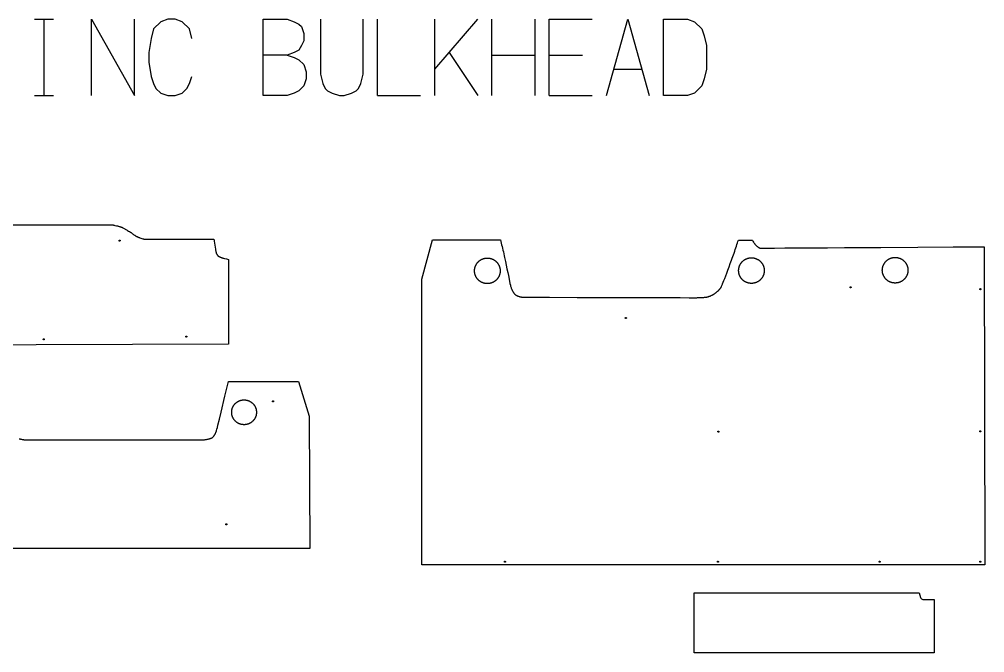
# Model space of a CAD drawing. Extents: x 235 to 7288, y 771 to 6814.
# Drawn here: x 3374 to 6992, y 4439 to 6814 of the extents above; entities that cross this region are included whole.
import ezdxf

# ---------------------------------------------------------------- set-up
doc = ezdxf.new("R2010")
doc.units = 0
doc.layers.add('Default Layer', color=1, linetype='CONTINUOUS')

msp = doc.modelspace()

# ---------------------------------------------------------------- linework, layer by layer
at = {"layer": 'Default Layer'}
for points in [[(3431.1, 6813.8), (3502.6, 6813.8)], [(3466.8, 6813.8), (3466.8, 6528)], [(3645.4, 6528), (3645.4, 6813.8), (3806.2, 6528), (3806.2, 6813.8)], [(4020.5, 6742.3), (4011.6, 6778), (3984.8, 6804.8), (3958, 6813.8), (3931.2, 6813.8), (3904.4, 6804.8), (3877.6, 6778), (3868.7, 6742.3), (3859.8, 6688.7), (3859.8, 6653), (3868.7, 6599.4), (3877.6, 6572.6), (3886.5, 6554.8), (3904.4, 6536.9), (3931.2, 6528), (3958, 6528), (3984.8, 6536.9), (4002.6, 6554.8), (4011.6, 6572.6), (4020.5, 6599.4)], [(4288.4, 6528), (4288.4, 6813.8), (4377.7, 6813.8), (4404.5, 6804.8), (4422.3, 6795.9), (4431.2, 6787), (4440.2, 6760.2), (4440.2, 6733.4), (4431.2, 6715.5), (4422.3, 6697.7), (4404.5, 6688.7), (4377.7, 6679.8), (4288.4, 6679.8)], [(4502.7, 6813.8), (4502.7, 6608.4), (4511.6, 6572.6), (4520.5, 6554.8), (4529.5, 6545.9), (4547.3, 6536.9), (4574.1, 6528), (4592, 6528), (4618.8, 6536.9), (4636.6, 6545.9), (4645.6, 6554.8), (4654.5, 6572.6), (4663.4, 6608.4), (4663.4, 6813.8)], [(4717, 6528), (4717, 6813.8)], [(4931.3, 6528), (4931.3, 6813.8)], [(4931.3, 6626.2), (5092, 6813.8)], [(5145.6, 6528), (5145.6, 6813.8)], [(5306.4, 6813.8), (5306.4, 6528)], [(5359.9, 6528), (5359.9, 6813.8), (5520.7, 6813.8)], [(5574.2, 6528), (5654.6, 6813.8), (5735, 6528)], [(4377.7, 6679.8), (4404.5, 6670.9), (4422.3, 6661.9), (4440.2, 6644.1), (4449.1, 6617.3), (4449.1, 6590.5), (4440.2, 6563.7), (4422.3, 6545.9), (4404.5, 6536.9), (4377.7, 6528), (4288.4, 6528)], [(4984.9, 6688.7), (5092, 6528)], [(5145.6, 6679.8), (5306.4, 6679.8)], [(5359.9, 6679.8), (5485, 6679.8)], [(5601, 6626.2), (5708.2, 6626.2)], [(3431.1, 6528), (3502.6, 6528)], [(4717, 6528), (4877.7, 6528)], [(5359.9, 6528), (5520.7, 6528)], [(2838.2, 6042.7), (3725.5, 6042.7), (3727.6, 6042.2), (3729.7, 6041.7), (3731.8, 6041.2), (3733.8, 6040.7), (3738, 6039.7), (3742.2, 6038.8), (3744.3, 6038.3), (3746.4, 6037.7), (3748.5, 6037.2), (3750.6, 6036.6), (3752.6, 6036), (3754.6, 6035.3), (3756.6, 6034.6), (3757.6, 6034.2), (3758.6, 6033.8), (3759.6, 6033.4), (3760.7, 6032.9), (3762.7, 6031.9), (3764.9, 6030.9), (3767, 6029.8), (3769.2, 6028.6), (3771.4, 6027.4), (3773.6, 6026.1), (3775.8, 6024.9), (3777.9, 6023.6), (3780, 6022.3), (3783.9, 6019.9), (3787.5, 6017.6), (3790.6, 6015.7), (3792, 6014.7), (3793.3, 6013.8), (3794.7, 6012.8), (3796, 6011.8), (3798.7, 6009.8), (3801.4, 6007.8), (3802.7, 6006.8), (3804, 6005.8), (3805.4, 6004.8), (3806.7, 6003.8), (3808.1, 6002.9), (3809.5, 6002), (3811, 6001.2), (3812.4, 6000.4), (3813.9, 5999.6), (3815.5, 5998.8), (3817.2, 5998.1), (3818.9, 5997.4), (3820.6, 5996.7), (3822.4, 5996), (3824.3, 5995.4), (3826.1, 5994.7), (3829.9, 5993.4), (3833.7, 5992.1), (3837.4, 5990.8), (3839.3, 5990.1), (3841.1, 5989.4), (4103.6, 5989.4), (4104.1, 5986.1), (4104.7, 5982.5), (4105.9, 5974.9), (4107.1, 5966.9), (4108.3, 5959.1), (4109.4, 5951.9), (4109.9, 5948.7), (4110.4, 5945.8), (4110.9, 5943.2), (4111.3, 5941.1), (4111.5, 5940.3), (4111.7, 5939.5), (4111.8, 5938.9), (4112, 5938.4), (4112.6, 5936.9), (4112.9, 5936.1), (4113.2, 5935.3), (4113.6, 5934.5), (4114, 5933.8), (4114.3, 5933), (4114.8, 5932.2), (4115.2, 5931.5), (4115.6, 5930.8), (4116.1, 5930.1), (4116.6, 5929.4), (4117.1, 5928.8), (4117.7, 5928.1), (4118.2, 5927.5), (4118.8, 5926.9), (4119.5, 5926.4), (4120.1, 5925.8), (4120.9, 5925.3), (4121.6, 5924.8), (4122.4, 5924.3), (4123.2, 5923.9), (4124.1, 5923.4), (4125, 5923), (4125.8, 5922.6), (4126.7, 5922.2), (4128.5, 5921.5), (4130.4, 5920.8), (4132.1, 5920.1), (4133.1, 5919.8), (4134.2, 5919.4), (4135.5, 5919), (4137, 5918.7), (4138.5, 5918.3), (4140.1, 5917.9), (4143.6, 5917.1), (4151.1, 5915.4), (4154.7, 5914.6), (4158.2, 5913.8), (4158.2, 5596.1), (2356, 5589.5)], [(3374.2, 5241.1), (3375.8, 5240.7), (3377.5, 5240.3), (3379.2, 5239.9), (3381, 5239.5), (3382.8, 5239.1), (3384.6, 5238.7), (3386.3, 5238.4), (3388.1, 5238.1), (3389.9, 5237.8), (3391.6, 5237.6), (3393.3, 5237.4), (3394.2, 5237.4), (3396, 5237.3), (3402.2, 5237.2), (3411.8, 5237.1), (3424.4, 5237.1), (3439.9, 5237), (3457.9, 5236.9), (3500.9, 5236.8), (3551.4, 5236.7), (3607.6, 5236.6), (3667.6, 5236.6), (3729.6, 5236.5), (3791.5, 5236.5), (3851.6, 5236.5), (3907.9, 5236.6), (3958.5, 5236.7), (4001.6, 5236.8), (4019.8, 5236.9), (4035.3, 5237), (4048.1, 5237.1), (4057.7, 5237.2), (4061.3, 5237.2), (4064.1, 5237.3), (4066, 5237.3), (4066.6, 5237.4), (4066.9, 5237.4), (4068.9, 5237.7), (4071.1, 5238), (4073.2, 5238.4), (4075.5, 5238.8), (4077.7, 5239.2), (4080, 5239.7), (4082.2, 5240.2), (4084.4, 5240.7), (4086.5, 5241.3), (4088.6, 5241.9), (4090.5, 5242.4), (4092.3, 5243), (4093.1, 5243.3), (4093.9, 5243.6), (4094.6, 5243.9), (4095.3, 5244.2), (4096, 5244.5), (4096.5, 5244.8), (4097.1, 5245.1), (4097.5, 5245.4), (4098, 5245.7), (4098.4, 5246), (4098.8, 5246.3), (4099.2, 5246.7), (4099.6, 5247), (4100, 5247.4), (4100.8, 5248.2), (4101.5, 5249), (4102.3, 5249.9), (4102.9, 5250.8), (4103.6, 5251.7), (4104.2, 5252.6), (4104.8, 5253.5), (4105.4, 5254.4), (4105.9, 5255.3), (4107.8, 5258.4), (4108.6, 5259.8), (4109.3, 5261.2), (4110, 5262.6), (4110.7, 5264), (4111.3, 5265.5), (4111.9, 5266.9), (4112.4, 5268.4), (4113, 5269.9), (4113.2, 5270.6), (4113.5, 5271.9), (4114.7, 5276.5), (4116.4, 5283.2), (4118.5, 5291.9), (4123.9, 5314.1), (4130.5, 5341.1), (4145.1, 5401.2), (4152.1, 5430.3), (4158.4, 5456), (4420.1, 5455.4), (4461, 5325.7), (4463.3, 4830.2), (4463.3, 4830.2), (2355.1, 4830.2)]]:
    msp.add_lwpolyline(points, dxfattribs=at)
for points in [[(5788.6, 6528), (5788.6, 6813.8), (5877.9, 6813.8), (5904.6, 6804.8), (5931.4, 6778), (5940.4, 6751.2), (5949.3, 6715.5), (5949.3, 6626.2), (5940.4, 6590.5), (5931.4, 6563.7), (5904.6, 6536.9), (5877.9, 6528), (5788.6, 6528)], [(3748.1, 5984.2), (3748.1, 5984.4), (3748.2, 5984.6), (3748.2, 5984.8), (3748.3, 5985), (3748.4, 5985.2), (3748.5, 5985.3), (3748.6, 5985.5), (3748.7, 5985.6), (3748.9, 5985.7), (3749, 5985.9), (3749.2, 5986), (3749.4, 5986), (3749.5, 5986.1), (3749.7, 5986.2), (3749.9, 5986.2), (3750.1, 5986.2), (3750.3, 5986.2), (3750.5, 5986.2), (3750.7, 5986.1), (3750.9, 5986), (3751.1, 5986), (3751.2, 5985.9), (3751.4, 5985.7), (3751.5, 5985.6), (3751.7, 5985.5), (3751.8, 5985.3), (3751.9, 5985.2), (3752, 5985), (3752, 5984.8), (3752.1, 5984.6), (3752.1, 5984.4), (3752.1, 5984.2), (3752.1, 5984), (3752.1, 5983.8), (3752, 5983.6), (3752, 5983.4), (3751.9, 5983.2), (3751.8, 5983.1), (3751.7, 5982.9), (3751.5, 5982.8), (3751.4, 5982.7), (3751.2, 5982.5), (3751.1, 5982.4), (3750.9, 5982.4), (3750.7, 5982.3), (3750.5, 5982.2), (3750.3, 5982.2), (3750.1, 5982.2), (3749.9, 5982.2), (3749.7, 5982.2), (3749.5, 5982.3), (3749.4, 5982.4), (3749.2, 5982.4), (3749, 5982.5), (3748.9, 5982.7), (3748.7, 5982.8), (3748.6, 5982.9), (3748.5, 5983.1), (3748.4, 5983.2), (3748.3, 5983.4), (3748.2, 5983.6), (3748.2, 5983.8), (3748.1, 5984), (3748.1, 5984.2)], [(6991.8, 4768), (4883.2, 4768), (4883.1, 5839.5), (4922.6, 5986.7), (5177.2, 5986.7), (5178.8, 5980.9), (5180.3, 5974.8), (5181.8, 5968.5), (5183.4, 5961.9), (5185, 5955.2), (5186.6, 5948.4), (5188.2, 5941.4), (5189.7, 5934.4), (5191.3, 5927.2), (5192.9, 5920.1), (5196, 5905.8), (5199, 5891.6), (5201.8, 5877.9), (5204.5, 5864.9), (5207, 5852.7), (5211.3, 5831.8), (5213, 5823.6), (5214.4, 5817.1), (5215, 5814.6), (5215.4, 5812.6), (5215.8, 5811.1), (5215.9, 5810.6), (5216, 5810.3), (5216.8, 5808), (5217.7, 5805.8), (5218.6, 5803.5), (5219.6, 5801.2), (5220.1, 5800.1), (5220.6, 5799), (5221.1, 5797.9), (5221.6, 5796.9), (5222.1, 5795.9), (5222.7, 5794.9), (5223.2, 5793.9), (5223.7, 5793), (5224.9, 5791.3), (5226, 5789.5), (5226.6, 5788.6), (5227.2, 5787.8), (5227.8, 5786.9), (5228.4, 5786.1), (5229.1, 5785.3), (5229.7, 5784.5), (5230.4, 5783.7), (5231.1, 5782.9), (5231.9, 5782.2), (5232.6, 5781.5), (5233.4, 5780.8), (5234.3, 5780.2), (5234.7, 5779.9), (5235.1, 5779.6), (5236.1, 5779), (5237.1, 5778.4), (5238.2, 5777.9), (5239.3, 5777.4), (5240.5, 5776.9), (5241.7, 5776.4), (5242.8, 5776), (5244, 5775.6), (5245.1, 5775.2), (5247.1, 5774.6), (5248.8, 5774), (5250.1, 5773.7), (5251.1, 5773.4), (5252.2, 5773.1), (5253.2, 5772.9), (5254.3, 5772.7), (5255.3, 5772.6), (5256.4, 5772.4), (5257.4, 5772.3), (5258.5, 5772.2), (5260.6, 5772.2), (5266.2, 5772.2), (5287.1, 5772), (5360.7, 5771.7), (5464.6, 5771.3), (5583.8, 5770.9), (5703.4, 5770.5), (5758.8, 5770.3), (5808.6, 5770.2), (5851.2, 5770.1), (5884.6, 5770), (5906.9, 5770), (5913.3, 5770), (5915.3, 5770.1), (5916.3, 5770.1), (5921.2, 5770.3), (5926.4, 5770.5), (5931.6, 5770.8), (5934.2, 5770.9), (5936.8, 5771.1), (5939.3, 5771.3), (5941.8, 5771.5), (5944.2, 5771.7), (5946.4, 5771.9), (5948.5, 5772.2), (5950.5, 5772.5), (5951.4, 5772.7), (5952.2, 5772.8), (5953.1, 5773), (5953.8, 5773.2), (5955.3, 5773.6), (5956.8, 5774), (5958.3, 5774.5), (5959.9, 5775.1), (5961.4, 5775.6), (5962.9, 5776.2), (5964.5, 5776.9), (5965.9, 5777.5), (5967.4, 5778.2), (5968.8, 5778.9), (5970.2, 5779.5), (5971.5, 5780.2), (5972.8, 5780.9), (5974, 5781.5), (5975.1, 5782.1), (5976.2, 5782.8), (5977.2, 5783.4), (5978.2, 5784), (5979.2, 5784.7), (5980.2, 5785.4), (5981.2, 5786.1), (5982.2, 5786.8), (5983.2, 5787.6), (5984.1, 5788.4), (5986, 5789.9), (5987.7, 5791.4), (5989.4, 5792.8), (5990.9, 5794.2), (5993.8, 5796.8), (5995.2, 5798.1), (5996.6, 5799.5), (5997.3, 5800.2), (5998, 5800.9), (5998.6, 5801.6), (5999.3, 5802.3), (5999.9, 5803.1), (6000.5, 5803.8), (6001.1, 5804.6), (6001.7, 5805.4), (6002.2, 5806.2), (6002.8, 5807.1), (6003.3, 5808), (6003.9, 5809), (6004.4, 5810), (6005, 5811.1), (6005.5, 5812.2), (6006, 5813.3), (6007, 5815.6), (6008, 5817.9), (6009, 5820.2), (6009.8, 5822.4), (6012.3, 5828.8), (6014.7, 5834.9), (6017.7, 5842.5), (6021.2, 5851.6), (6025.1, 5861.9), (6029.4, 5873.2), (6033.9, 5885.3), (6038.6, 5898), (6041, 5904.5), (6043.4, 5911), (6045.8, 5917.7), (6048.2, 5924.3), (6050.5, 5930.9), (6052.8, 5937.5), (6055.1, 5944.1), (6057.3, 5950.6), (6059.5, 5956.9), (6061.5, 5963.1), (6063.5, 5969.2), (6065.3, 5975.1), (6067.1, 5980.8), (6068.7, 5986.2), (6120.7, 5986.2), (6121.9, 5984.3), (6123.1, 5982.4), (6125.5, 5978.4), (6126.7, 5976.5), (6127.8, 5974.7), (6128.4, 5973.9), (6129, 5973.1), (6129.5, 5972.4), (6130, 5971.7), (6131.1, 5970.4), (6132.1, 5969.2), (6133.2, 5967.9), (6134.4, 5966.7), (6135.5, 5965.5), (6136.7, 5964.4), (6137.3, 5963.9), (6137.9, 5963.3), (6138.5, 5962.8), (6139.1, 5962.4), (6140.3, 5961.4), (6141.6, 5960.5), (6142.8, 5959.6), (6143.5, 5959.2), (6144.1, 5958.8), (6144.8, 5958.4), (6145.4, 5958), (6146.1, 5957.7), (6146.8, 5957.3), (6147.5, 5957), (6148.2, 5956.8), (6148.9, 5956.5), (6149.6, 5956.3), (6149.8, 5956.3), (6150.2, 5956.3), (6151.6, 5956.2), (6153.7, 5956.2), (6156.6, 5956.2), (6164.6, 5956.1), (6175.4, 5956.1), (6188.8, 5956.2), (6204.6, 5956.2), (6243.2, 5956.4), (6289.9, 5956.6), (6343.4, 5957), (6402.6, 5957.3), (6466.3, 5957.7), (6602.1, 5958.7), (6741.2, 5959.6), (6873.8, 5960.5), (6934.6, 5960.9), (6990.2, 5961.2), (6991.8, 4768)], [(5080.1, 5870.7), (5080.2, 5871.9), (5080.2, 5873.1), (5080.3, 5874.4), (5080.4, 5875.6), (5080.5, 5876.8), (5080.7, 5878), (5080.9, 5879.2), (5081.1, 5880.4), (5081.4, 5881.5), (5081.7, 5882.7), (5082, 5883.8), (5082.3, 5885), (5082.7, 5886.1), (5083.1, 5887.2), (5083.5, 5888.3), (5083.9, 5889.4), (5084.4, 5890.4), (5084.9, 5891.5), (5085.4, 5892.5), (5085.9, 5893.6), (5086.5, 5894.6), (5087.1, 5895.6), (5087.7, 5896.6), (5088.3, 5897.5), (5089, 5898.5), (5089.7, 5899.4), (5090.4, 5900.3), (5091.1, 5901.2), (5091.8, 5902.1), (5092.6, 5903), (5093.4, 5903.8), (5094.2, 5904.6), (5095, 5905.4), (5095.9, 5906.2), (5096.7, 5907), (5097.6, 5907.7), (5098.5, 5908.4), (5099.4, 5909.1), (5100.4, 5909.8), (5101.3, 5910.5), (5102.3, 5911.1), (5103.3, 5911.7), (5104.3, 5912.3), (5105.3, 5912.9), (5106.3, 5913.4), (5107.3, 5913.9), (5108.4, 5914.4), (5109.5, 5914.9), (5110.5, 5915.3), (5111.6, 5915.8), (5112.7, 5916.2), (5113.9, 5916.5), (5115, 5916.9), (5116.1, 5917.2), (5117.3, 5917.4), (5118.5, 5917.7), (5119.6, 5917.9), (5120.8, 5918.1), (5122, 5918.3), (5123.2, 5918.4), (5124.5, 5918.5), (5125.7, 5918.6), (5126.9, 5918.7), (5128.1, 5918.7), (5129.4, 5918.7), (5130.6, 5918.6), (5131.8, 5918.5), (5133.1, 5918.4), (5134.3, 5918.3), (5135.5, 5918.1), (5136.6, 5917.9), (5137.8, 5917.7), (5139, 5917.4), (5140.1, 5917.2), (5141.3, 5916.9), (5142.4, 5916.5), (5143.5, 5916.2), (5144.6, 5915.8), (5145.7, 5915.3), (5146.8, 5914.9), (5147.9, 5914.4), (5149, 5913.9), (5150, 5913.4), (5151, 5912.9), (5152, 5912.3), (5153, 5911.7), (5154, 5911.1), (5155, 5910.5), (5155.9, 5909.8), (5156.9, 5909.1), (5157.8, 5908.4), (5158.7, 5907.7), (5159.6, 5907), (5160.4, 5906.2), (5161.3, 5905.4), (5162.1, 5904.6), (5162.9, 5903.8), (5163.7, 5903), (5164.4, 5902.1), (5165.2, 5901.2), (5165.9, 5900.3), (5166.6, 5899.4), (5167.3, 5898.5), (5167.9, 5897.5), (5168.6, 5896.6), (5169.2, 5895.6), (5169.8, 5894.6), (5170.4, 5893.6), (5170.9, 5892.5), (5171.4, 5891.5), (5171.9, 5890.4), (5172.4, 5889.4), (5172.8, 5888.3), (5173.2, 5887.2), (5173.6, 5886.1), (5174, 5885), (5174.3, 5883.8), (5174.6, 5882.7), (5174.9, 5881.5), (5175.2, 5880.4), (5175.4, 5879.2), (5175.6, 5878), (5175.8, 5876.8), (5175.9, 5875.6), (5176, 5874.4), (5176.1, 5873.1), (5176.1, 5871.9), (5176.1, 5870.7), (5176.1, 5869.4), (5176.1, 5868.2), (5176, 5867), (5175.9, 5865.8), (5175.8, 5864.6), (5175.6, 5863.4), (5175.4, 5862.2), (5175.2, 5861), (5174.9, 5859.8), (5174.6, 5858.7), (5174.3, 5857.5), (5174, 5856.4), (5173.6, 5855.3), (5173.2, 5854.2), (5172.8, 5853.1), (5172.4, 5852), (5171.9, 5850.9), (5171.4, 5849.9), (5170.9, 5848.8), (5170.4, 5847.8), (5169.8, 5846.8), (5169.2, 5845.8), (5168.6, 5844.8), (5167.9, 5843.8), (5167.3, 5842.9), (5166.6, 5842), (5165.9, 5841), (5165.2, 5840.1), (5164.4, 5839.3), (5163.7, 5838.4), (5162.9, 5837.6), (5162.1, 5836.7), (5161.3, 5835.9), (5160.4, 5835.1), (5159.6, 5834.4), (5158.7, 5833.6), (5157.8, 5832.9), (5156.9, 5832.2), (5155.9, 5831.5), (5155, 5830.9), (5154, 5830.2), (5153, 5829.6), (5152, 5829), (5151, 5828.5), (5150, 5827.9), (5149, 5827.4), (5147.9, 5826.9), (5146.8, 5826.5), (5145.7, 5826), (5144.6, 5825.6), (5143.5, 5825.2), (5142.4, 5824.8), (5141.3, 5824.5), (5140.1, 5824.2), (5139, 5823.9), (5137.8, 5823.7), (5136.6, 5823.4), (5135.5, 5823.2), (5134.3, 5823.1), (5133.1, 5822.9), (5131.8, 5822.8), (5130.6, 5822.7), (5129.4, 5822.7), (5128.1, 5822.7), (5126.9, 5822.7), (5125.7, 5822.7), (5124.5, 5822.8), (5123.2, 5822.9), (5122, 5823.1), (5120.8, 5823.2), (5119.6, 5823.4), (5118.5, 5823.7), (5117.3, 5823.9), (5116.1, 5824.2), (5115, 5824.5), (5113.9, 5824.8), (5112.7, 5825.2), (5111.6, 5825.6), (5110.5, 5826), (5109.5, 5826.5), (5108.4, 5826.9), (5107.3, 5827.4), (5106.3, 5827.9), (5105.3, 5828.5), (5104.3, 5829), (5103.3, 5829.6), (5102.3, 5830.2), (5101.3, 5830.9), (5100.4, 5831.5), (5099.4, 5832.2), (5098.5, 5832.9), (5097.6, 5833.6), (5096.7, 5834.4), (5095.9, 5835.1), (5095, 5835.9), (5094.2, 5836.7), (5093.4, 5837.6), (5092.6, 5838.4), (5091.8, 5839.3), (5091.1, 5840.1), (5090.4, 5841), (5089.7, 5842), (5089, 5842.9), (5088.3, 5843.8), (5087.7, 5844.8), (5087.1, 5845.8), (5086.5, 5846.8), (5085.9, 5847.8), (5085.4, 5848.8), (5084.9, 5849.9), (5084.4, 5850.9), (5083.9, 5852), (5083.5, 5853.1), (5083.1, 5854.2), (5082.7, 5855.3), (5082.3, 5856.4), (5082, 5857.5), (5081.7, 5858.7), (5081.4, 5859.8), (5081.1, 5861), (5080.9, 5862.2), (5080.7, 5863.4), (5080.5, 5864.6), (5080.4, 5865.8), (5080.3, 5867), (5080.2, 5868.2), (5080.2, 5869.4), (5080.1, 5870.7)], [(6069.7, 5871.6), (6069.7, 5872.8), (6069.8, 5874.1), (6069.9, 5875.3), (6070, 5876.5), (6070.1, 5877.7), (6070.3, 5878.9), (6070.5, 5880.1), (6070.7, 5881.3), (6070.9, 5882.4), (6071.2, 5883.6), (6071.5, 5884.7), (6071.9, 5885.9), (6072.2, 5887), (6072.6, 5888.1), (6073, 5889.2), (6073.5, 5890.3), (6074, 5891.4), (6074.4, 5892.4), (6075, 5893.5), (6075.5, 5894.5), (6076.1, 5895.5), (6076.7, 5896.5), (6077.3, 5897.5), (6077.9, 5898.4), (6078.6, 5899.4), (6079.3, 5900.3), (6080, 5901.2), (6080.7, 5902.1), (6081.4, 5903), (6082.2, 5903.9), (6083, 5904.7), (6083.8, 5905.5), (6084.6, 5906.4), (6085.4, 5907.1), (6086.3, 5907.9), (6087.2, 5908.6), (6088.1, 5909.4), (6089, 5910.1), (6089.9, 5910.7), (6090.9, 5911.4), (6091.8, 5912), (6092.8, 5912.7), (6093.8, 5913.2), (6094.8, 5913.8), (6095.9, 5914.4), (6096.9, 5914.9), (6098, 5915.4), (6099, 5915.8), (6100.1, 5916.3), (6101.2, 5916.7), (6102.3, 5917.1), (6103.4, 5917.4), (6104.6, 5917.8), (6105.7, 5918.1), (6106.9, 5918.4), (6108, 5918.6), (6109.2, 5918.9), (6110.4, 5919.1), (6111.6, 5919.2), (6112.8, 5919.4), (6114, 5919.5), (6115.2, 5919.5), (6116.5, 5919.6), (6117.7, 5919.6), (6119, 5919.6), (6120.2, 5919.5), (6121.4, 5919.5), (6122.6, 5919.4), (6123.8, 5919.2), (6125, 5919.1), (6126.2, 5918.9), (6127.4, 5918.6), (6128.6, 5918.4), (6129.7, 5918.1), (6130.9, 5917.8), (6132, 5917.4), (6133.1, 5917.1), (6134.2, 5916.7), (6135.3, 5916.3), (6136.4, 5915.8), (6137.5, 5915.4), (6138.5, 5914.9), (6139.6, 5914.4), (6140.6, 5913.8), (6141.6, 5913.2), (6142.6, 5912.7), (6143.6, 5912), (6144.6, 5911.4), (6145.5, 5910.7), (6146.4, 5910.1), (6147.4, 5909.4), (6148.2, 5908.6), (6149.1, 5907.9), (6150, 5907.1), (6150.8, 5906.4), (6151.7, 5905.5), (6152.5, 5904.7), (6153.2, 5903.9), (6154, 5903), (6154.8, 5902.1), (6155.5, 5901.2), (6156.2, 5900.3), (6156.9, 5899.4), (6157.5, 5898.4), (6158.2, 5897.5), (6158.8, 5896.5), (6159.4, 5895.5), (6159.9, 5894.5), (6160.5, 5893.5), (6161, 5892.4), (6161.5, 5891.4), (6161.9, 5890.3), (6162.4, 5889.2), (6162.8, 5888.1), (6163.2, 5887), (6163.6, 5885.9), (6163.9, 5884.7), (6164.2, 5883.6), (6164.5, 5882.4), (6164.7, 5881.3), (6165, 5880.1), (6165.2, 5878.9), (6165.3, 5877.7), (6165.5, 5876.5), (6165.6, 5875.3), (6165.7, 5874.1), (6165.7, 5872.8), (6165.7, 5871.6), (6165.7, 5870.4), (6165.7, 5869.1), (6165.6, 5867.9), (6165.5, 5866.7), (6165.3, 5865.5), (6165.2, 5864.3), (6165, 5863.1), (6164.7, 5861.9), (6164.5, 5860.8), (6164.2, 5859.6), (6163.9, 5858.5), (6163.6, 5857.3), (6163.2, 5856.2), (6162.8, 5855.1), (6162.4, 5854), (6161.9, 5852.9), (6161.5, 5851.9), (6161, 5850.8), (6160.5, 5849.8), (6159.9, 5848.7), (6159.4, 5847.7), (6158.8, 5846.7), (6158.2, 5845.7), (6157.5, 5844.8), (6156.9, 5843.8), (6156.2, 5842.9), (6155.5, 5842), (6154.8, 5841.1), (6154, 5840.2), (6153.2, 5839.3), (6152.5, 5838.5), (6151.7, 5837.7), (6150.8, 5836.9), (6150, 5836.1), (6149.1, 5835.3), (6148.2, 5834.6), (6147.4, 5833.8), (6146.4, 5833.1), (6145.5, 5832.5), (6144.6, 5831.8), (6143.6, 5831.2), (6142.6, 5830.6), (6141.6, 5830), (6140.6, 5829.4), (6139.6, 5828.9), (6138.5, 5828.3), (6137.5, 5827.8), (6136.4, 5827.4), (6135.3, 5826.9), (6134.2, 5826.5), (6133.1, 5826.1), (6132, 5825.8), (6130.9, 5825.4), (6129.7, 5825.1), (6128.6, 5824.8), (6127.4, 5824.6), (6126.2, 5824.4), (6125, 5824.2), (6123.8, 5824), (6122.6, 5823.9), (6121.4, 5823.7), (6120.2, 5823.7), (6119, 5823.6), (6117.7, 5823.6), (6116.5, 5823.6), (6115.2, 5823.7), (6114, 5823.7), (6112.8, 5823.9), (6111.6, 5824), (6110.4, 5824.2), (6109.2, 5824.4), (6108, 5824.6), (6106.9, 5824.8), (6105.7, 5825.1), (6104.6, 5825.4), (6103.4, 5825.8), (6102.3, 5826.1), (6101.2, 5826.5), (6100.1, 5826.9), (6099, 5827.4), (6098, 5827.8), (6096.9, 5828.3), (6095.9, 5828.9), (6094.8, 5829.4), (6093.8, 5830), (6092.8, 5830.6), (6091.8, 5831.2), (6090.9, 5831.8), (6089.9, 5832.5), (6089, 5833.1), (6088.1, 5833.8), (6087.2, 5834.6), (6086.3, 5835.3), (6085.4, 5836.1), (6084.6, 5836.9), (6083.8, 5837.7), (6083, 5838.5), (6082.2, 5839.3), (6081.4, 5840.2), (6080.7, 5841.1), (6080, 5842), (6079.3, 5842.9), (6078.6, 5843.8), (6077.9, 5844.8), (6077.3, 5845.7), (6076.7, 5846.7), (6076.1, 5847.7), (6075.5, 5848.7), (6075, 5849.8), (6074.4, 5850.8), (6074, 5851.9), (6073.5, 5852.9), (6073, 5854), (6072.6, 5855.1), (6072.2, 5856.2), (6071.9, 5857.3), (6071.5, 5858.5), (6071.2, 5859.6), (6070.9, 5860.8), (6070.7, 5861.9), (6070.5, 5863.1), (6070.3, 5864.3), (6070.1, 5865.5), (6070, 5866.7), (6069.9, 5867.9), (6069.8, 5869.1), (6069.7, 5870.4), (6069.7, 5871.6)], [(6608.2, 5873), (6608.2, 5874.2), (6608.3, 5875.4), (6608.3, 5876.7), (6608.5, 5877.9), (6608.6, 5879.1), (6608.8, 5880.3), (6609, 5881.5), (6609.2, 5882.7), (6609.4, 5883.8), (6609.7, 5885), (6610, 5886.1), (6610.4, 5887.3), (6610.7, 5888.4), (6611.1, 5889.5), (6611.5, 5890.6), (6612, 5891.7), (6612.4, 5892.7), (6612.9, 5893.8), (6613.5, 5894.8), (6614, 5895.9), (6614.6, 5896.9), (6615.2, 5897.9), (6615.8, 5898.8), (6616.4, 5899.8), (6617.1, 5900.8), (6617.7, 5901.7), (6618.4, 5902.6), (6619.2, 5903.5), (6619.9, 5904.4), (6620.7, 5905.3), (6621.5, 5906.1), (6622.3, 5906.9), (6623.1, 5907.7), (6623.9, 5908.5), (6624.8, 5909.3), (6625.7, 5910), (6626.6, 5910.7), (6627.5, 5911.4), (6628.4, 5912.1), (6629.4, 5912.8), (6630.3, 5913.4), (6631.3, 5914), (6632.3, 5914.6), (6633.3, 5915.2), (6634.4, 5915.7), (6635.4, 5916.2), (6636.5, 5916.7), (6637.5, 5917.2), (6638.6, 5917.6), (6639.7, 5918.1), (6640.8, 5918.5), (6641.9, 5918.8), (6643.1, 5919.2), (6644.2, 5919.5), (6645.4, 5919.7), (6646.5, 5920), (6647.7, 5920.2), (6648.9, 5920.4), (6650.1, 5920.6), (6651.3, 5920.7), (6652.5, 5920.8), (6653.7, 5920.9), (6655, 5921), (6656.2, 5921), (6657.4, 5921), (6658.7, 5920.9), (6659.9, 5920.8), (6661.1, 5920.7), (6662.3, 5920.6), (6663.5, 5920.4), (6664.7, 5920.2), (6665.9, 5920), (6667, 5919.7), (6668.2, 5919.5), (6669.3, 5919.2), (6670.5, 5918.8), (6671.6, 5918.5), (6672.7, 5918.1), (6673.8, 5917.6), (6674.9, 5917.2), (6676, 5916.7), (6677, 5916.2), (6678.1, 5915.7), (6679.1, 5915.2), (6680.1, 5914.6), (6681.1, 5914), (6682.1, 5913.4), (6683, 5912.8), (6684, 5912.1), (6684.9, 5911.4), (6685.8, 5910.7), (6686.7, 5910), (6687.6, 5909.3), (6688.5, 5908.5), (6689.3, 5907.7), (6690.1, 5906.9), (6691, 5906.1), (6691.7, 5905.3), (6692.5, 5904.4), (6693.2, 5903.5), (6694, 5902.6), (6694.7, 5901.7), (6695.4, 5900.8), (6696, 5899.8), (6696.6, 5898.8), (6697.3, 5897.9), (6697.8, 5896.9), (6698.4, 5895.9), (6699, 5894.8), (6699.5, 5893.8), (6700, 5892.7), (6700.4, 5891.7), (6700.9, 5890.6), (6701.3, 5889.5), (6701.7, 5888.4), (6702.1, 5887.3), (6702.4, 5886.1), (6702.7, 5885), (6703, 5883.8), (6703.2, 5882.7), (6703.5, 5881.5), (6703.7, 5880.3), (6703.8, 5879.1), (6704, 5877.9), (6704.1, 5876.7), (6704.1, 5875.4), (6704.2, 5874.2), (6704.2, 5873), (6704.2, 5871.7), (6704.1, 5870.5), (6704.1, 5869.3), (6704, 5868.1), (6703.8, 5866.9), (6703.7, 5865.7), (6703.5, 5864.5), (6703.2, 5863.3), (6703, 5862.1), (6702.7, 5861), (6702.4, 5859.8), (6702.1, 5858.7), (6701.7, 5857.6), (6701.3, 5856.5), (6700.9, 5855.4), (6700.4, 5854.3), (6700, 5853.2), (6699.5, 5852.2), (6699, 5851.1), (6698.4, 5850.1), (6697.8, 5849.1), (6697.3, 5848.1), (6696.6, 5847.1), (6696, 5846.1), (6695.4, 5845.2), (6694.7, 5844.3), (6694, 5843.3), (6693.2, 5842.4), (6692.5, 5841.6), (6691.7, 5840.7), (6691, 5839.9), (6690.1, 5839), (6689.3, 5838.2), (6688.5, 5837.4), (6687.6, 5836.7), (6686.7, 5835.9), (6685.8, 5835.2), (6684.9, 5834.5), (6684, 5833.8), (6683, 5833.2), (6682.1, 5832.5), (6681.1, 5831.9), (6680.1, 5831.3), (6679.1, 5830.8), (6678.1, 5830.2), (6677, 5829.7), (6676, 5829.2), (6674.9, 5828.7), (6673.8, 5828.3), (6672.7, 5827.9), (6671.6, 5827.5), (6670.5, 5827.1), (6669.3, 5826.8), (6668.2, 5826.5), (6667, 5826.2), (6665.9, 5826), (6664.7, 5825.7), (6663.5, 5825.5), (6662.3, 5825.4), (6661.1, 5825.2), (6659.9, 5825.1), (6658.7, 5825), (6657.4, 5825), (6656.2, 5825), (6655, 5825), (6653.7, 5825), (6652.5, 5825.1), (6651.3, 5825.2), (6650.1, 5825.4), (6648.9, 5825.5), (6647.7, 5825.7), (6646.5, 5826), (6645.4, 5826.2), (6644.2, 5826.5), (6643.1, 5826.8), (6641.9, 5827.1), (6640.8, 5827.5), (6639.7, 5827.9), (6638.6, 5828.3), (6637.5, 5828.7), (6636.5, 5829.2), (6635.4, 5829.7), (6634.4, 5830.2), (6633.3, 5830.8), (6632.3, 5831.3), (6631.3, 5831.9), (6630.3, 5832.5), (6629.4, 5833.2), (6628.4, 5833.8), (6627.5, 5834.5), (6626.6, 5835.2), (6625.7, 5835.9), (6624.8, 5836.7), (6623.9, 5837.4), (6623.1, 5838.2), (6622.3, 5839), (6621.5, 5839.9), (6620.7, 5840.7), (6619.9, 5841.6), (6619.2, 5842.4), (6618.4, 5843.3), (6617.7, 5844.3), (6617.1, 5845.2), (6616.4, 5846.1), (6615.8, 5847.1), (6615.2, 5848.1), (6614.6, 5849.1), (6614, 5850.1), (6613.5, 5851.1), (6612.9, 5852.2), (6612.4, 5853.2), (6612, 5854.3), (6611.5, 5855.4), (6611.1, 5856.5), (6610.7, 5857.6), (6610.4, 5858.7), (6610, 5859.8), (6609.7, 5861), (6609.4, 5862.1), (6609.2, 5863.3), (6609, 5864.5), (6608.8, 5865.7), (6608.6, 5866.9), (6608.5, 5868.1), (6608.3, 5869.3), (6608.3, 5870.5), (6608.2, 5871.7), (6608.2, 5873)], [(6487.1, 5809), (6487.1, 5809.2), (6487.2, 5809.4), (6487.2, 5809.6), (6487.3, 5809.8), (6487.4, 5810), (6487.5, 5810.1), (6487.6, 5810.3), (6487.7, 5810.4), (6487.9, 5810.5), (6488, 5810.7), (6488.2, 5810.8), (6488.4, 5810.8), (6488.5, 5810.9), (6488.7, 5811), (6488.9, 5811), (6489.1, 5811), (6489.3, 5811), (6489.5, 5811), (6489.7, 5810.9), (6489.9, 5810.8), (6490.1, 5810.8), (6490.2, 5810.7), (6490.4, 5810.5), (6490.5, 5810.4), (6490.7, 5810.3), (6490.8, 5810.1), (6490.9, 5810), (6491, 5809.8), (6491, 5809.6), (6491.1, 5809.4), (6491.1, 5809.2), (6491.1, 5809), (6491.1, 5808.8), (6491.1, 5808.6), (6491, 5808.4), (6491, 5808.2), (6490.9, 5808), (6490.8, 5807.9), (6490.7, 5807.7), (6490.5, 5807.6), (6490.4, 5807.5), (6490.2, 5807.3), (6490.1, 5807.2), (6489.9, 5807.2), (6489.7, 5807.1), (6489.5, 5807), (6489.3, 5807), (6489.1, 5807), (6488.9, 5807), (6488.7, 5807), (6488.5, 5807.1), (6488.4, 5807.2), (6488.2, 5807.2), (6488, 5807.3), (6487.9, 5807.5), (6487.7, 5807.6), (6487.6, 5807.7), (6487.5, 5807.9), (6487.4, 5808), (6487.3, 5808.2), (6487.2, 5808.4), (6487.2, 5808.6), (6487.1, 5808.8), (6487.1, 5809)], [(6973.1, 5802), (6973.1, 5802.2), (6973.2, 5802.4), (6973.2, 5802.6), (6973.3, 5802.8), (6973.4, 5803), (6973.5, 5803.1), (6973.6, 5803.3), (6973.7, 5803.4), (6973.9, 5803.5), (6974, 5803.7), (6974.2, 5803.8), (6974.4, 5803.8), (6974.5, 5803.9), (6974.7, 5804), (6974.9, 5804), (6975.1, 5804), (6975.3, 5804), (6975.5, 5804), (6975.7, 5803.9), (6975.9, 5803.8), (6976.1, 5803.8), (6976.2, 5803.7), (6976.4, 5803.5), (6976.5, 5803.4), (6976.7, 5803.3), (6976.8, 5803.1), (6976.9, 5803), (6977, 5802.8), (6977, 5802.6), (6977.1, 5802.4), (6977.1, 5802.2), (6977.1, 5802), (6977.1, 5801.8), (6977.1, 5801.6), (6977, 5801.4), (6977, 5801.2), (6976.9, 5801), (6976.8, 5800.9), (6976.7, 5800.7), (6976.5, 5800.6), (6976.4, 5800.5), (6976.2, 5800.3), (6976.1, 5800.2), (6975.9, 5800.2), (6975.7, 5800.1), (6975.5, 5800), (6975.3, 5800), (6975.1, 5800), (6974.9, 5800), (6974.7, 5800), (6974.5, 5800.1), (6974.4, 5800.2), (6974.2, 5800.2), (6974, 5800.3), (6973.9, 5800.5), (6973.7, 5800.6), (6973.6, 5800.7), (6973.5, 5800.9), (6973.4, 5801), (6973.3, 5801.2), (6973.2, 5801.4), (6973.2, 5801.6), (6973.1, 5801.8), (6973.1, 5802)], [(5645.1, 5694), (5645.1, 5694.2), (5645.2, 5694.4), (5645.2, 5694.6), (5645.3, 5694.8), (5645.4, 5695), (5645.5, 5695.1), (5645.6, 5695.3), (5645.7, 5695.4), (5645.9, 5695.5), (5646, 5695.7), (5646.2, 5695.8), (5646.4, 5695.8), (5646.5, 5695.9), (5646.7, 5696), (5646.9, 5696), (5647.1, 5696), (5647.3, 5696), (5647.5, 5696), (5647.7, 5695.9), (5647.9, 5695.8), (5648.1, 5695.8), (5648.2, 5695.7), (5648.4, 5695.5), (5648.5, 5695.4), (5648.7, 5695.3), (5648.8, 5695.1), (5648.9, 5695), (5649, 5694.8), (5649, 5694.6), (5649.1, 5694.4), (5649.1, 5694.2), (5649.1, 5694), (5649.1, 5693.8), (5649.1, 5693.6), (5649, 5693.4), (5649, 5693.2), (5648.9, 5693), (5648.8, 5692.9), (5648.7, 5692.7), (5648.5, 5692.6), (5648.4, 5692.5), (5648.2, 5692.3), (5648.1, 5692.2), (5647.9, 5692.2), (5647.7, 5692.1), (5647.5, 5692), (5647.3, 5692), (5647.1, 5692), (5646.9, 5692), (5646.7, 5692), (5646.5, 5692.1), (5646.4, 5692.2), (5646.2, 5692.2), (5646, 5692.3), (5645.9, 5692.5), (5645.7, 5692.6), (5645.6, 5692.7), (5645.5, 5692.9), (5645.4, 5693), (5645.3, 5693.2), (5645.2, 5693.4), (5645.2, 5693.6), (5645.1, 5693.8), (5645.1, 5694)], [(3464.1, 5614.2), (3464.1, 5614.4), (3464.2, 5614.6), (3464.2, 5614.8), (3464.3, 5615), (3464.4, 5615.2), (3464.5, 5615.3), (3464.6, 5615.5), (3464.7, 5615.6), (3464.9, 5615.7), (3465, 5615.9), (3465.2, 5616), (3465.4, 5616), (3465.5, 5616.1), (3465.7, 5616.2), (3465.9, 5616.2), (3466.1, 5616.2), (3466.3, 5616.2), (3466.5, 5616.2), (3466.7, 5616.1), (3466.9, 5616), (3467.1, 5616), (3467.2, 5615.9), (3467.4, 5615.7), (3467.5, 5615.6), (3467.7, 5615.5), (3467.8, 5615.3), (3467.9, 5615.2), (3468, 5615), (3468, 5614.8), (3468.1, 5614.6), (3468.1, 5614.4), (3468.1, 5614.2), (3468.1, 5614), (3468.1, 5613.8), (3468, 5613.6), (3468, 5613.4), (3467.9, 5613.2), (3467.8, 5613.1), (3467.7, 5612.9), (3467.5, 5612.8), (3467.4, 5612.7), (3467.2, 5612.5), (3467.1, 5612.4), (3466.9, 5612.4), (3466.7, 5612.3), (3466.5, 5612.2), (3466.3, 5612.2), (3466.1, 5612.2), (3465.9, 5612.2), (3465.7, 5612.2), (3465.5, 5612.3), (3465.4, 5612.4), (3465.2, 5612.4), (3465, 5612.5), (3464.9, 5612.7), (3464.7, 5612.8), (3464.6, 5612.9), (3464.5, 5613.1), (3464.4, 5613.2), (3464.3, 5613.4), (3464.2, 5613.6), (3464.2, 5613.8), (3464.1, 5614), (3464.1, 5614.2)], [(3998.1, 5624.2), (3998.1, 5624.4), (3998.2, 5624.6), (3998.2, 5624.8), (3998.3, 5625), (3998.4, 5625.2), (3998.5, 5625.3), (3998.6, 5625.5), (3998.7, 5625.6), (3998.9, 5625.7), (3999, 5625.9), (3999.2, 5626), (3999.4, 5626), (3999.5, 5626.1), (3999.7, 5626.2), (3999.9, 5626.2), (4000.1, 5626.2), (4000.3, 5626.2), (4000.5, 5626.2), (4000.7, 5626.1), (4000.9, 5626), (4001.1, 5626), (4001.2, 5625.9), (4001.4, 5625.7), (4001.5, 5625.6), (4001.7, 5625.5), (4001.8, 5625.3), (4001.9, 5625.2), (4002, 5625), (4002, 5624.8), (4002.1, 5624.6), (4002.1, 5624.4), (4002.1, 5624.2), (4002.1, 5624), (4002.1, 5623.8), (4002, 5623.6), (4002, 5623.4), (4001.9, 5623.2), (4001.8, 5623.1), (4001.7, 5622.9), (4001.5, 5622.8), (4001.4, 5622.7), (4001.2, 5622.5), (4001.1, 5622.4), (4000.9, 5622.4), (4000.7, 5622.3), (4000.5, 5622.2), (4000.3, 5622.2), (4000.1, 5622.2), (3999.9, 5622.2), (3999.7, 5622.2), (3999.5, 5622.3), (3999.4, 5622.4), (3999.2, 5622.4), (3999, 5622.5), (3998.9, 5622.7), (3998.7, 5622.8), (3998.6, 5622.9), (3998.5, 5623.1), (3998.4, 5623.2), (3998.3, 5623.4), (3998.2, 5623.6), (3998.2, 5623.8), (3998.1, 5624), (3998.1, 5624.2)], [(4170.1, 5340.4), (4170.1, 5341.6), (4170.1, 5342.7), (4170.2, 5343.9), (4170.3, 5345.1), (4170.4, 5346.3), (4170.6, 5347.4), (4170.8, 5348.6), (4171, 5349.7), (4171.3, 5350.9), (4171.5, 5352), (4171.8, 5353.1), (4172.2, 5354.2), (4172.5, 5355.3), (4172.9, 5356.3), (4173.3, 5357.4), (4173.7, 5358.5), (4174.2, 5359.5), (4174.7, 5360.5), (4175.2, 5361.5), (4175.7, 5362.5), (4176.2, 5363.5), (4176.8, 5364.5), (4177.4, 5365.4), (4178, 5366.4), (4178.7, 5367.3), (4179.3, 5368.2), (4180, 5369.1), (4180.7, 5369.9), (4181.4, 5370.8), (4182.2, 5371.6), (4182.9, 5372.4), (4183.7, 5373.2), (4184.5, 5374), (4185.3, 5374.8), (4186.1, 5375.5), (4187, 5376.2), (4187.9, 5376.9), (4188.8, 5377.6), (4189.7, 5378.3), (4190.6, 5378.9), (4191.5, 5379.5), (4192.5, 5380.1), (4193.4, 5380.7), (4194.4, 5381.2), (4195.4, 5381.8), (4196.4, 5382.3), (4197.4, 5382.7), (4198.5, 5383.2), (4199.5, 5383.6), (4200.6, 5384), (4201.7, 5384.4), (4202.7, 5384.8), (4203.8, 5385.1), (4205, 5385.4), (4206.1, 5385.7), (4207.2, 5385.9), (4208.3, 5386.1), (4209.5, 5386.3), (4210.7, 5386.5), (4211.8, 5386.6), (4213, 5386.7), (4214.2, 5386.8), (4215.4, 5386.8), (4216.6, 5386.9), (4217.8, 5386.8), (4219, 5386.8), (4220.2, 5386.7), (4221.3, 5386.6), (4222.5, 5386.5), (4223.7, 5386.3), (4224.8, 5386.1), (4225.9, 5385.9), (4227.1, 5385.7), (4228.2, 5385.4), (4229.3, 5385.1), (4230.4, 5384.8), (4231.5, 5384.4), (4232.6, 5384), (4233.6, 5383.6), (4234.7, 5383.2), (4235.7, 5382.7), (4236.7, 5382.3), (4237.7, 5381.8), (4238.7, 5381.2), (4239.7, 5380.7), (4240.7, 5380.1), (4241.6, 5379.5), (4242.6, 5378.9), (4243.5, 5378.3), (4244.4, 5377.6), (4245.3, 5376.9), (4246.2, 5376.2), (4247, 5375.5), (4247.8, 5374.8), (4248.7, 5374), (4249.5, 5373.2), (4250.2, 5372.4), (4251, 5371.6), (4251.7, 5370.8), (4252.5, 5369.9), (4253.2, 5369.1), (4253.8, 5368.2), (4254.5, 5367.3), (4255.1, 5366.4), (4255.7, 5365.4), (4256.3, 5364.5), (4256.9, 5363.5), (4257.5, 5362.5), (4258, 5361.5), (4258.5, 5360.5), (4259, 5359.5), (4259.4, 5358.5), (4259.8, 5357.4), (4260.3, 5356.3), (4260.6, 5355.3), (4261, 5354.2), (4261.3, 5353.1), (4261.6, 5352), (4261.9, 5350.9), (4262.1, 5349.7), (4262.3, 5348.6), (4262.5, 5347.4), (4262.7, 5346.3), (4262.8, 5345.1), (4262.9, 5343.9), (4263, 5342.7), (4263.1, 5341.6), (4263.1, 5340.4), (4263.1, 5339.2), (4263, 5338), (4262.9, 5336.8), (4262.8, 5335.6), (4262.7, 5334.4), (4262.5, 5333.3), (4262.3, 5332.1), (4262.1, 5331), (4261.9, 5329.9), (4261.6, 5328.7), (4261.3, 5327.6), (4261, 5326.5), (4260.6, 5325.4), (4260.3, 5324.4), (4259.8, 5323.3), (4259.4, 5322.3), (4259, 5321.2), (4258.5, 5320.2), (4258, 5319.2), (4257.5, 5318.2), (4256.9, 5317.2), (4256.3, 5316.2), (4255.7, 5315.3), (4255.1, 5314.4), (4254.5, 5313.4), (4253.8, 5312.5), (4253.2, 5311.6), (4252.5, 5310.8), (4251.7, 5309.9), (4251, 5309.1), (4250.2, 5308.3), (4249.5, 5307.5), (4248.7, 5306.7), (4247.8, 5305.9), (4247, 5305.2), (4246.2, 5304.5), (4245.3, 5303.8), (4244.4, 5303.1), (4243.5, 5302.4), (4242.6, 5301.8), (4241.6, 5301.2), (4240.7, 5300.6), (4239.7, 5300), (4238.7, 5299.5), (4237.7, 5298.9), (4236.7, 5298.4), (4235.7, 5298), (4234.7, 5297.5), (4233.6, 5297.1), (4232.6, 5296.7), (4231.5, 5296.3), (4230.4, 5295.9), (4229.3, 5295.6), (4228.2, 5295.3), (4227.1, 5295), (4225.9, 5294.8), (4224.8, 5294.6), (4223.7, 5294.4), (4222.5, 5294.2), (4221.3, 5294.1), (4220.2, 5294), (4219, 5293.9), (4217.8, 5293.9), (4216.6, 5293.9), (4215.4, 5293.9), (4214.2, 5293.9), (4213, 5294), (4211.8, 5294.1), (4210.7, 5294.2), (4209.5, 5294.4), (4208.3, 5294.6), (4207.2, 5294.8), (4206.1, 5295), (4205, 5295.3), (4203.8, 5295.6), (4202.7, 5295.9), (4201.7, 5296.3), (4200.6, 5296.7), (4199.5, 5297.1), (4198.5, 5297.5), (4197.4, 5298), (4196.4, 5298.4), (4195.4, 5298.9), (4194.4, 5299.5), (4193.4, 5300), (4192.5, 5300.6), (4191.5, 5301.2), (4190.6, 5301.8), (4189.7, 5302.4), (4188.8, 5303.1), (4187.9, 5303.8), (4187, 5304.5), (4186.1, 5305.2), (4185.3, 5305.9), (4184.5, 5306.7), (4183.7, 5307.5), (4182.9, 5308.3), (4182.2, 5309.1), (4181.4, 5309.9), (4180.7, 5310.8), (4180, 5311.6), (4179.3, 5312.5), (4178.7, 5313.4), (4178, 5314.4), (4177.4, 5315.3), (4176.8, 5316.2), (4176.2, 5317.2), (4175.7, 5318.2), (4175.2, 5319.2), (4174.7, 5320.2), (4174.2, 5321.2), (4173.7, 5322.3), (4173.3, 5323.3), (4172.9, 5324.4), (4172.5, 5325.4), (4172.2, 5326.5), (4171.8, 5327.6), (4171.5, 5328.7), (4171.3, 5329.9), (4171, 5331), (4170.8, 5332.1), (4170.6, 5333.3), (4170.4, 5334.4), (4170.3, 5335.6), (4170.2, 5336.8), (4170.1, 5338), (4170.1, 5339.2), (4170.1, 5340.4)], [(4323.1, 5381.2), (4323.1, 5381.4), (4323.1, 5381.6), (4323.2, 5381.8), (4323.3, 5381.9), (4323.3, 5382.1), (4323.4, 5382.3), (4323.6, 5382.4), (4323.7, 5382.6), (4323.8, 5382.7), (4324, 5382.8), (4324.1, 5382.9), (4324.3, 5383), (4324.5, 5383.1), (4324.7, 5383.1), (4324.9, 5383.2), (4325.1, 5383.2), (4325.3, 5383.2), (4325.5, 5383.1), (4325.7, 5383.1), (4325.9, 5383), (4326.1, 5382.9), (4326.2, 5382.8), (4326.4, 5382.7), (4326.5, 5382.6), (4326.6, 5382.4), (4326.8, 5382.3), (4326.9, 5382.1), (4326.9, 5381.9), (4327, 5381.8), (4327.1, 5381.6), (4327.1, 5381.4), (4327.1, 5381.2), (4327.1, 5381), (4327.1, 5380.8), (4327, 5380.6), (4326.9, 5380.4), (4326.9, 5380.2), (4326.8, 5380), (4326.6, 5379.9), (4326.5, 5379.8), (4326.4, 5379.6), (4326.2, 5379.5), (4326.1, 5379.4), (4325.9, 5379.3), (4325.7, 5379.3), (4325.5, 5379.2), (4325.3, 5379.2), (4325.1, 5379.2), (4324.9, 5379.2), (4324.7, 5379.2), (4324.5, 5379.3), (4324.3, 5379.3), (4324.1, 5379.4), (4324, 5379.5), (4323.8, 5379.6), (4323.7, 5379.8), (4323.6, 5379.9), (4323.4, 5380), (4323.3, 5380.2), (4323.3, 5380.4), (4323.2, 5380.6), (4323.1, 5380.8), (4323.1, 5381), (4323.1, 5381.2)], [(5992.1, 5268), (5992.1, 5268.2), (5992.2, 5268.4), (5992.2, 5268.6), (5992.3, 5268.8), (5992.4, 5269), (5992.5, 5269.1), (5992.6, 5269.3), (5992.7, 5269.4), (5992.9, 5269.5), (5993, 5269.7), (5993.2, 5269.8), (5993.4, 5269.8), (5993.5, 5269.9), (5993.7, 5270), (5993.9, 5270), (5994.1, 5270), (5994.3, 5270), (5994.5, 5270), (5994.7, 5269.9), (5994.9, 5269.8), (5995.1, 5269.8), (5995.2, 5269.7), (5995.4, 5269.5), (5995.5, 5269.4), (5995.7, 5269.3), (5995.8, 5269.1), (5995.9, 5269), (5996, 5268.8), (5996, 5268.6), (5996.1, 5268.4), (5996.1, 5268.2), (5996.1, 5268), (5996.1, 5267.8), (5996.1, 5267.6), (5996, 5267.4), (5996, 5267.2), (5995.9, 5267), (5995.8, 5266.9), (5995.7, 5266.7), (5995.5, 5266.6), (5995.4, 5266.5), (5995.2, 5266.3), (5995.1, 5266.2), (5994.9, 5266.2), (5994.7, 5266.1), (5994.5, 5266), (5994.3, 5266), (5994.1, 5266), (5993.9, 5266), (5993.7, 5266), (5993.5, 5266.1), (5993.4, 5266.2), (5993.2, 5266.2), (5993, 5266.3), (5992.9, 5266.5), (5992.7, 5266.6), (5992.6, 5266.7), (5992.5, 5266.9), (5992.4, 5267), (5992.3, 5267.2), (5992.2, 5267.4), (5992.2, 5267.6), (5992.1, 5267.8), (5992.1, 5268)], [(6973.1, 5269), (6973.1, 5269.2), (6973.2, 5269.4), (6973.2, 5269.6), (6973.3, 5269.8), (6973.4, 5270), (6973.5, 5270.1), (6973.6, 5270.3), (6973.7, 5270.4), (6973.9, 5270.5), (6974, 5270.7), (6974.2, 5270.8), (6974.4, 5270.8), (6974.5, 5270.9), (6974.7, 5271), (6974.9, 5271), (6975.1, 5271), (6975.3, 5271), (6975.5, 5271), (6975.7, 5270.9), (6975.9, 5270.8), (6976.1, 5270.8), (6976.2, 5270.7), (6976.4, 5270.5), (6976.5, 5270.4), (6976.7, 5270.3), (6976.8, 5270.1), (6976.9, 5270), (6977, 5269.8), (6977, 5269.6), (6977.1, 5269.4), (6977.1, 5269.2), (6977.1, 5269), (6977.1, 5268.8), (6977.1, 5268.6), (6977, 5268.4), (6977, 5268.2), (6976.9, 5268), (6976.8, 5267.9), (6976.7, 5267.7), (6976.5, 5267.6), (6976.4, 5267.5), (6976.2, 5267.3), (6976.1, 5267.2), (6975.9, 5267.2), (6975.7, 5267.1), (6975.5, 5267), (6975.3, 5267), (6975.1, 5267), (6974.9, 5267), (6974.7, 5267), (6974.5, 5267.1), (6974.4, 5267.2), (6974.2, 5267.2), (6974, 5267.3), (6973.9, 5267.5), (6973.7, 5267.6), (6973.6, 5267.7), (6973.5, 5267.9), (6973.4, 5268), (6973.3, 5268.2), (6973.2, 5268.4), (6973.2, 5268.6), (6973.1, 5268.8), (6973.1, 5269)], [(4148.1, 4920.2), (4148.1, 4920.4), (4148.1, 4920.6), (4148.2, 4920.8), (4148.3, 4920.9), (4148.3, 4921.1), (4148.4, 4921.3), (4148.6, 4921.4), (4148.7, 4921.6), (4148.8, 4921.7), (4149, 4921.8), (4149.1, 4921.9), (4149.3, 4922), (4149.5, 4922.1), (4149.7, 4922.1), (4149.9, 4922.2), (4150.1, 4922.2), (4150.3, 4922.2), (4150.5, 4922.1), (4150.7, 4922.1), (4150.9, 4922), (4151.1, 4921.9), (4151.2, 4921.8), (4151.4, 4921.7), (4151.5, 4921.6), (4151.6, 4921.4), (4151.8, 4921.3), (4151.9, 4921.1), (4151.9, 4920.9), (4152, 4920.8), (4152.1, 4920.6), (4152.1, 4920.4), (4152.1, 4920.2), (4152.1, 4920), (4152.1, 4919.8), (4152, 4919.6), (4151.9, 4919.4), (4151.9, 4919.2), (4151.8, 4919), (4151.6, 4918.9), (4151.5, 4918.8), (4151.4, 4918.6), (4151.2, 4918.5), (4151.1, 4918.4), (4150.9, 4918.3), (4150.7, 4918.3), (4150.5, 4918.2), (4150.3, 4918.2), (4150.1, 4918.2), (4149.9, 4918.2), (4149.7, 4918.2), (4149.5, 4918.3), (4149.3, 4918.3), (4149.1, 4918.4), (4149, 4918.5), (4148.8, 4918.6), (4148.7, 4918.8), (4148.6, 4918.9), (4148.4, 4919), (4148.3, 4919.2), (4148.3, 4919.4), (4148.2, 4919.6), (4148.1, 4919.8), (4148.1, 4920), (4148.1, 4920.2)], [(5192.1, 4780), (5192.1, 4780.2), (5192.2, 4780.4), (5192.2, 4780.6), (5192.3, 4780.8), (5192.4, 4781), (5192.5, 4781.1), (5192.6, 4781.3), (5192.7, 4781.4), (5192.9, 4781.5), (5193, 4781.7), (5193.2, 4781.8), (5193.4, 4781.8), (5193.5, 4781.9), (5193.7, 4782), (5193.9, 4782), (5194.1, 4782), (5194.3, 4782), (5194.5, 4782), (5194.7, 4781.9), (5194.9, 4781.8), (5195.1, 4781.8), (5195.2, 4781.7), (5195.4, 4781.5), (5195.5, 4781.4), (5195.7, 4781.3), (5195.8, 4781.1), (5195.9, 4781), (5196, 4780.8), (5196, 4780.6), (5196.1, 4780.4), (5196.1, 4780.2), (5196.1, 4780), (5196.1, 4779.8), (5196.1, 4779.6), (5196, 4779.4), (5196, 4779.2), (5195.9, 4779), (5195.8, 4778.9), (5195.7, 4778.7), (5195.5, 4778.6), (5195.4, 4778.5), (5195.2, 4778.3), (5195.1, 4778.2), (5194.9, 4778.2), (5194.7, 4778.1), (5194.5, 4778), (5194.3, 4778), (5194.1, 4778), (5193.9, 4778), (5193.7, 4778), (5193.5, 4778.1), (5193.4, 4778.2), (5193.2, 4778.2), (5193, 4778.3), (5192.9, 4778.5), (5192.7, 4778.6), (5192.6, 4778.7), (5192.5, 4778.9), (5192.4, 4779), (5192.3, 4779.2), (5192.2, 4779.4), (5192.2, 4779.6), (5192.1, 4779.8), (5192.1, 4780)], [(5990.1, 4780), (5990.1, 4780.2), (5990.2, 4780.4), (5990.2, 4780.6), (5990.3, 4780.8), (5990.4, 4781), (5990.5, 4781.1), (5990.6, 4781.3), (5990.7, 4781.4), (5990.9, 4781.5), (5991, 4781.7), (5991.2, 4781.8), (5991.4, 4781.8), (5991.5, 4781.9), (5991.7, 4782), (5991.9, 4782), (5992.1, 4782), (5992.3, 4782), (5992.5, 4782), (5992.7, 4781.9), (5992.9, 4781.8), (5993.1, 4781.8), (5993.2, 4781.7), (5993.4, 4781.5), (5993.5, 4781.4), (5993.7, 4781.3), (5993.8, 4781.1), (5993.9, 4781), (5994, 4780.8), (5994, 4780.6), (5994.1, 4780.4), (5994.1, 4780.2), (5994.1, 4780), (5994.1, 4779.8), (5994.1, 4779.6), (5994, 4779.4), (5994, 4779.2), (5993.9, 4779), (5993.8, 4778.9), (5993.7, 4778.7), (5993.5, 4778.6), (5993.4, 4778.5), (5993.2, 4778.3), (5993.1, 4778.2), (5992.9, 4778.2), (5992.7, 4778.1), (5992.5, 4778), (5992.3, 4778), (5992.1, 4778), (5991.9, 4778), (5991.7, 4778), (5991.5, 4778.1), (5991.4, 4778.2), (5991.2, 4778.2), (5991, 4778.3), (5990.9, 4778.5), (5990.7, 4778.6), (5990.6, 4778.7), (5990.5, 4778.9), (5990.4, 4779), (5990.3, 4779.2), (5990.2, 4779.4), (5990.2, 4779.6), (5990.1, 4779.8), (5990.1, 4780)], [(6596.1, 4780), (6596.1, 4780.2), (6596.2, 4780.4), (6596.2, 4780.6), (6596.3, 4780.8), (6596.4, 4781), (6596.5, 4781.1), (6596.6, 4781.3), (6596.7, 4781.4), (6596.9, 4781.5), (6597, 4781.7), (6597.2, 4781.8), (6597.4, 4781.8), (6597.5, 4781.9), (6597.7, 4782), (6597.9, 4782), (6598.1, 4782), (6598.3, 4782), (6598.5, 4782), (6598.7, 4781.9), (6598.9, 4781.8), (6599.1, 4781.8), (6599.2, 4781.7), (6599.4, 4781.5), (6599.5, 4781.4), (6599.7, 4781.3), (6599.8, 4781.1), (6599.9, 4781), (6600, 4780.8), (6600, 4780.6), (6600.1, 4780.4), (6600.1, 4780.2), (6600.1, 4780), (6600.1, 4779.8), (6600.1, 4779.6), (6600, 4779.4), (6600, 4779.2), (6599.9, 4779), (6599.8, 4778.9), (6599.7, 4778.7), (6599.5, 4778.6), (6599.4, 4778.5), (6599.2, 4778.3), (6599.1, 4778.2), (6598.9, 4778.2), (6598.7, 4778.1), (6598.5, 4778), (6598.3, 4778), (6598.1, 4778), (6597.9, 4778), (6597.7, 4778), (6597.5, 4778.1), (6597.4, 4778.2), (6597.2, 4778.2), (6597, 4778.3), (6596.9, 4778.5), (6596.7, 4778.6), (6596.6, 4778.7), (6596.5, 4778.9), (6596.4, 4779), (6596.3, 4779.2), (6596.2, 4779.4), (6596.2, 4779.6), (6596.1, 4779.8), (6596.1, 4780)], [(6973.1, 4780), (6973.1, 4780.2), (6973.2, 4780.4), (6973.2, 4780.6), (6973.3, 4780.8), (6973.4, 4781), (6973.5, 4781.1), (6973.6, 4781.3), (6973.7, 4781.4), (6973.9, 4781.5), (6974, 4781.7), (6974.2, 4781.8), (6974.4, 4781.8), (6974.5, 4781.9), (6974.7, 4782), (6974.9, 4782), (6975.1, 4782), (6975.3, 4782), (6975.5, 4782), (6975.7, 4781.9), (6975.9, 4781.8), (6976.1, 4781.8), (6976.2, 4781.7), (6976.4, 4781.5), (6976.5, 4781.4), (6976.7, 4781.3), (6976.8, 4781.1), (6976.9, 4781), (6977, 4780.8), (6977, 4780.6), (6977.1, 4780.4), (6977.1, 4780.2), (6977.1, 4780), (6977.1, 4779.8), (6977.1, 4779.6), (6977, 4779.4), (6977, 4779.2), (6976.9, 4779), (6976.8, 4778.9), (6976.7, 4778.7), (6976.5, 4778.6), (6976.4, 4778.5), (6976.2, 4778.3), (6976.1, 4778.2), (6975.9, 4778.2), (6975.7, 4778.1), (6975.5, 4778), (6975.3, 4778), (6975.1, 4778), (6974.9, 4778), (6974.7, 4778), (6974.5, 4778.1), (6974.4, 4778.2), (6974.2, 4778.2), (6974, 4778.3), (6973.9, 4778.5), (6973.7, 4778.6), (6973.6, 4778.7), (6973.5, 4778.9), (6973.4, 4779), (6973.3, 4779.2), (6973.2, 4779.4), (6973.2, 4779.6), (6973.1, 4779.8), (6973.1, 4780)]]:
    msp.add_lwpolyline(points, close=True, dxfattribs=at)
msp.add_lwpolyline([(5902.7, 4664), (6745.8, 4664), (6750.9, 4646.3, 0.334894), (6760.5, 4639), (6802.8, 4639), (6802.7, 4439), (5902.7, 4439), (5902.7, 4664)], format="xyb", close=True, dxfattribs=at)

doc.saveas('drawing.dxf')
